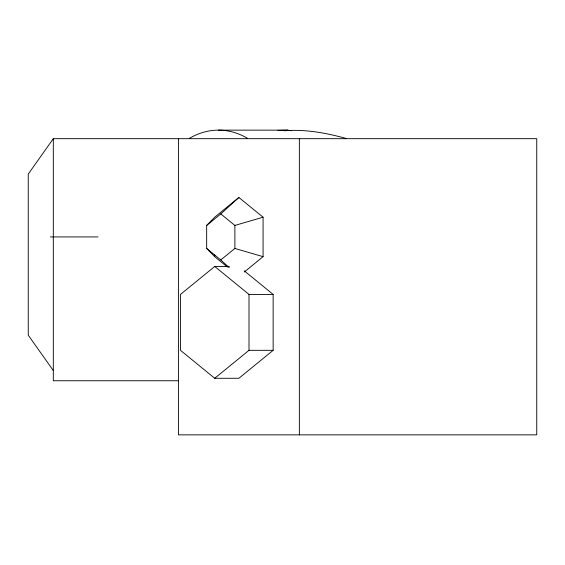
<?xml version="1.0" encoding="UTF-8"?>
<svg xmlns="http://www.w3.org/2000/svg" width="565" height="565" viewBox="0 0 565 565"><rect width="100%" height="100%" fill="white"/><g stroke="black" fill="none" stroke-linecap="round" stroke-linejoin="round"><path stroke-width="0.85" d="M178.413 138.686L178.413 434.859L536.75 434.859L536.75 138.686L53.308 138.686L28.25 174.084L28.25 335.186L53.308 370.591M227.462 267.076L214.693 256.665L206.663 248.445L206.663 225.428L214.693 217.207L238.882 197.475L263.071 217.207L263.071 256.665L244.257 272.012M206.663 225.428L220.774 213.916L238.882 197.475M206.663 248.445L220.774 259.957L234.885 248.445L234.885 225.428L220.774 213.916M229.397 266.468L214.735 266.468L180.475 294.422L180.475 350.321L214.735 378.275L238.882 378.275L273.142 350.321L273.142 294.422L244.257 270.854M214.735 378.275L249.003 350.321L273.142 350.321M234.885 225.428L263.071 217.207M284.365 130.79C305.234 129.032 326.45 132.959 346.564 138.573M277.86 130.374L287.783 130.141L291.201 130.79M218.5 130.141L287.783 130.141M50.384 236.933L98.035 236.933M214.735 266.468L249.003 294.422L273.142 294.422M178.427 380.754L53.308 380.754L53.308 138.686M234.885 248.445L263.071 256.665M220.774 259.957L229.178 267.584M299.351 138.686L299.351 434.859M249.003 294.422L249.003 350.321M214.693 254.914L214.693 256.665M189.36 138.397A106.792 75.583 90 0 1 247.639 138.397"/></g></svg>
